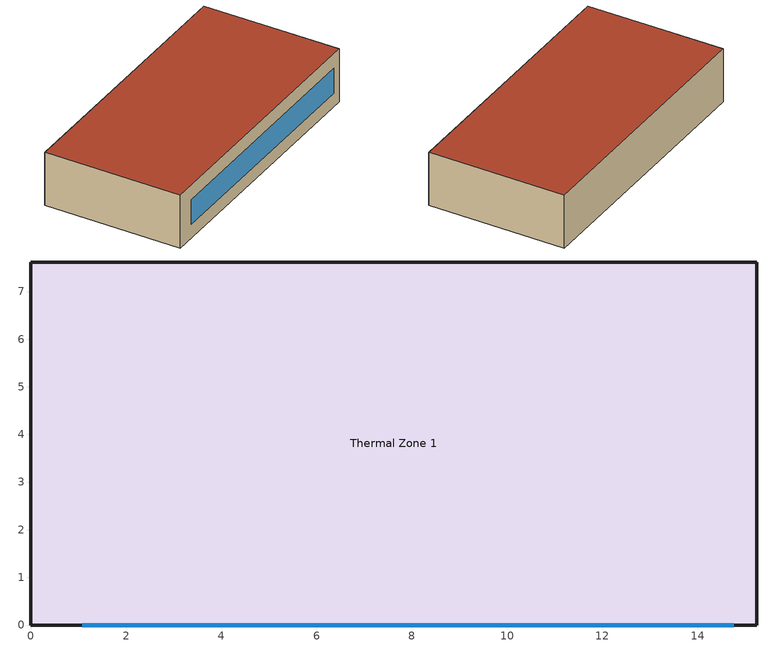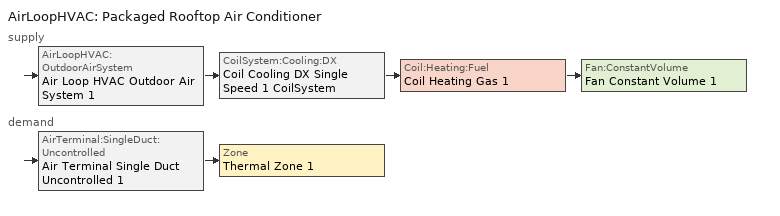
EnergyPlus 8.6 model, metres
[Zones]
Thermal Zone 1
 floor adiabatic (Slab on Grade): 15.24,7.62 15.24,0 0,0 0,7.62 z0
 wall outside (Exterior Wall): 15.24,7.62 0,7.62 0,0 15.24,0 15.24,7.62 z0:3.05
 window (Window): 1.08,0 14.75,0 z0.77:2.2
 roof outside (Roof): 15.24,0 15.24,7.62 0,7.62 0,0 z3.05
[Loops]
AirLoopHVAC 'Packaged Rooftop Air Conditioner'
 supply: AirLoopHVAC:OutdoorAirSystem 'Air Loop HVAC Outdoor Air System 1' > CoilSystem:Cooling:DX 'Coil Cooling DX Single Speed 1 CoilSystem' > Coil:Heating:Fuel 'Coil Heating Gas 1' > Fan:ConstantVolume 'Fan Constant Volume 1'
 demand: AirTerminal:SingleDuct:Uncontrolled 'Air Terminal Single Duct Uncontrolled 1' > Zone 'Thermal Zone 1'
[Building]
Building 1: Solar Distribution=MinimalShadowing
[Site:Location]
Chicago Ohare Intl Ap: Latitude {deg}=41.98; Longitude {deg}=-87.92; Time Zone {hr}=-6; Elevation {m}=201
[SizingPeriod:DesignDay] Day of Month=21; Dry-Bulb Temperature Range Modifier Type=DefaultMultipliers; Barometric Pressure {Pa}=98934; Rain Indicator=No; Snow Indicator=No; Daylight Saving Time Indicator=No
Name | Month | Day Type | Maximum Dry-Bulb Temperature {C} | Daily Dry-Bulb Temperature Range {deltaC} | Humidity Condition Type | Wetbulb or DewPoint at Maximum Dry-Bulb {C} | Wind Speed {m/s} | Wind Direction {deg} | Solar Model Indicator | ASHRAE Clear Sky Optical Depth for Beam Irradiance (taub) | ASHRAE Clear Sky Optical Depth for Diffuse Irradiance (taud) | Sky Clearness
Chicago Ohare Intl Ap Ann Clg .4% Condns DB=>MWB | 7 | SummerDesignDay | 33.3 | 10.5 | Wetbulb | 23.7 | 5.2 | 230 | ASHRAETau | 0.455 | 2.05
Chicago Ohare Intl Ap Ann Clg .4% Condns DP=>MDB | 7 | SummerDesignDay | 28.9 | 10.5 | Dewpoint | 23.8 | 5.2 | 230 | ASHRAETau | 0.455 | 2.05
Chicago Ohare Intl Ap Ann Htg 99.6% Condns DB | 1 | WinterDesignDay | -20 | 0 | Wetbulb | -20 | 4.9 | 270 | ASHRAEClearSky |  |  | 0
Chicago Ohare Intl Ap Ann Htg Wind 99.6% Condns WS=>MCDB | 1 | WinterDesignDay | -3.5 | 0 | Wetbulb | -3.5 | 12.4 | 270 | ASHRAEClearSky |  |  | 0
Chicago Ohare Intl Ap Ann Hum_n 99.6% Condns DP=>MCDB | 1 | WinterDesignDay | -19.2 | 0 | Dewpoint | -25.7 | 4.9 | 270 | ASHRAEClearSky |  |  | 0
[Material] Thermal Absorptance=0.9
Name | Roughness | Thickness {m} | Conductivity {W/m-K} | Density {kg/m3} | Specific Heat {J/kg-K} | Solar Absorptance | Visible Absorptance
1/2IN Gypsum 3 | Smooth | 0.0127 | 0.16 | 784.9 | 830 | 0.4 | 0.4
1IN Stucco | Smooth | 0.0253 | 0.6918 | 1858 | 837 | 0.92 | 0.92
8IN Concrete HW 1 | MediumRough | 0.2033 | 1.7296 | 2243 | 837 | 0.65 | 0.65
Cellular Polyurethane or Polyisocyanurate - Unfaced - 2 in. | Rough | 0.0508 | 0.0245 | 24 | 1590 | 0.7 | 0.7
MAT-CC05 4 HW CONCRETE | Rough | 0.1016 | 1.311 | 2240 | 836.8 | 0.85 | 0.85
Metal Decking | MediumSmooth | 0.0015 | 45.006 | 7680 | 418.4 | 0.6 | 0.6
Roof Insulation [26] | MediumRough | 0.2941 | 0.049 | 265 | 836.8 | 0.7 | 0.7
Roof Membrane | VeryRough | 0.0095 | 0.16 | 1121.29 | 1460 | 0.7 | 0.7
Wood-Framed - 4 in. Studs - 16 in. OC - R-13 Cavity Insulation | Smooth | 0.0889 | 0.0549532 | 126.145 | 1556.29 | 0.7 | 0.7
[Material:NoMass]
CP02 CARPET PAD: Roughness=Smooth; Thermal Resistance {m2-K/W}=0.1; Thermal Absorptance=0.9; Solar Absorptance=0.8; Visible Absorptance=0.8
[WindowMaterial:Gas]
ARGON 13MM 1: Gas Type=Argon; Thickness {m}=0.0127
[WindowMaterial:Glazing] Optical Data Type=SpectralAverage; Thickness {m}=0.006; Infrared Transmittance at Normal Incidence=0; Front Side Infrared Hemispherical Emissivity=0.84; Conductivity {W/m-K}=0.9
Name | Solar Transmittance at Normal Incidence | Front Side Solar Reflectance at Normal Incidence | Back Side Solar Reflectance at Normal Incidence | Visible Transmittance at Normal Incidence | Front Side Visible Reflectance at Normal Incidence | Back Side Visible Reflectance at Normal Incidence | Back Side Infrared Hemispherical Emissivity
CLEAR 6MM 1 | 0.775 | 0.071 | 0.071 | 0.881 | 0.08 | 0.08 | 0.84
LoE CLEAR 6MM 1 | 0.6 | 0.17 | 0.22 | 0.84 | 0.055 | 0.078 | 0.1
[Construction]
Exterior Wall: 1IN Stucco, Cellular Polyurethane or Polyisocyanurate - Unfaced - 2 in., 8IN Concrete HW 1, Wood-Framed - 4 in. Studs - 16 in. OC - R-13 Cavity Insulation, 1/2IN Gypsum 3
Roof: Roof Membrane, Roof Insulation [26], Metal Decking
Slab on Grade: MAT-CC05 4 HW CONCRETE, CP02 CARPET PAD
Window: LoE CLEAR 6MM 1, ARGON 13MM 1, CLEAR 6MM 1
[Zone]
Thermal Zone 1
[ZoneControl:Thermostat]
Thermal Zone 1 Thermostat: Zone or ZoneList=Thermal Zone 1; Control Type Schedule=Thermal Zone 1 Thermostat Schedule; Control Object Type 1=ThermostatSetpoint:DualSetpoint; Control Name 1=Thermal Zone 1 Thermostat
[ThermostatSetpoint:DualSetpoint]
Thermal Zone 1 Thermostat: Heating Setpoint Temperature Schedule=Small Office HtgSetp; Cooling Setpoint Temperature Schedule=Small Office ClgSetp
[AirTerminal:SingleDuct:Uncontrolled]
Air Terminal Single Duct Uncontrolled 1: Availability Schedule=Always On Discrete; Maximum Air Flow Rate {m3/s}=AutoSize
[Zone equipment]
Thermal Zone 1: Air Terminal Single Duct Uncontrolled 1
[Sizing:Zone]
Thermal Zone 1: Zone Cooling Design Supply Air Temperature Input Method=SupplyAirTemperature; Zone Cooling Design Supply Air Temperature {C}=14; Zone Cooling Design Supply Air Temperature Difference {deltaC}=11.11; Zone Heating Design Supply Air Temperature Input Method=SupplyAirTemperature; Zone Heating Design Supply Air Temperature {C}=40; Zone Heating Design Supply Air Temperature Difference {deltaC}=11.11; Zone Cooling Design Supply Air Humidity Ratio {kgWater/kgDryAir}=0.0085; Zone Heating Design Supply Air Humidity Ratio {kgWater/kgDryAir}=0.008; Design Specification Outdoor Air Object=189.1-2009 - Office - WholeBuilding - Sm Office - CZ4-8 Ventilation; Cooling Design Air Flow Method=DesignDay; Cooling Design Air Flow Rate {m3/s}=0; Cooling Minimum Air Flow per Zone Floor Area {m3/s-m2}=0.000762; Cooling Minimum Air Flow {m3/s}=0; Cooling Minimum Air Flow Fraction=0; Heating Design Air Flow Method=DesignDay; Heating Design Air Flow Rate {m3/s}=0; Heating Maximum Air Flow per Zone Floor Area {m3/s-m2}=0.002032; Heating Maximum Air Flow {m3/s}=0.141576; Heating Maximum Air Flow Fraction=0.3; Design Specification Zone Air Distribution Object=Thermal Zone 1 Design Spec Zone Air Dist; Account for Dedicated Outdoor Air System=No
[DesignSpecification:ZoneAirDistribution]
Thermal Zone 1 Design Spec Zone Air Dist: Zone Air Distribution Effectiveness in Cooling Mode=1; Zone Air Distribution Effectiveness in Heating Mode=1
[Controller:MechanicalVentilation]
Controller Mechanical Ventilation 1: Availability Schedule=Always On Discrete; Demand Controlled Ventilation=No; System Outdoor Air Method=ZoneSum; Zone Name 1=Thermal Zone 1; Design Specification Outdoor Air Object Name 1=189.1-2009 - Office - WholeBuilding - Sm Office - CZ4-8 Ventilation; Design Specification Zone Air Distribution Object Name 1=Thermal Zone 1 Design Spec Zone Air Dist
[DesignSpecification:OutdoorAir]
189.1-2009 - Office - WholeBuilding - Sm Office - CZ4-8 Ventilation: Outdoor Air Method=Sum; Outdoor Air Flow per Person {m3/s-person}=0.00943895; Outdoor Air Flow per Zone Floor Area {m3/s-m2}=0; Outdoor Air Flow per Zone {m3/s}=0; Outdoor Air Flow Air Changes per Hour {1/hr}=0
[AirLoopHVAC]
Packaged Rooftop Air Conditioner: Design Supply Air Flow Rate {m3/s}=AutoSize
[Sizing:System]
Packaged Rooftop Air Conditioner: Type of Load to Size On=Sensible; Design Outdoor Air Flow Rate {m3/s}=Autosize; Central Heating Maximum System Air Flow Ratio=1; Preheat Design Temperature {C}=7; Preheat Design Humidity Ratio {kgWater/kgDryAir}=0.008; Precool Design Temperature {C}=12.8; Precool Design Humidity Ratio {kgWater/kgDryAir}=0.008; Central Cooling Design Supply Air Temperature {C}=12.8; Central Heating Design Supply Air Temperature {C}=40; Type of Zone Sum to Use=NonCoincident; 100% Outdoor Air in Cooling=Yes; 100% Outdoor Air in Heating=Yes; Central Cooling Design Supply Air Humidity Ratio {kgWater/kgDryAir}=0.0085; Central Heating Design Supply Air Humidity Ratio {kgWater/kgDryAir}=0.008; Cooling Supply Air Flow Rate Method=DesignDay; Cooling Supply Air Flow Rate {m3/s}=0; Cooling Supply Air Flow Rate Per Floor Area {m3/s-m2}=0.00996765; Cooling Fraction of Autosized Cooling Supply Air Flow Rate=1; Cooling Supply Air Flow Rate Per Unit Cooling Capacity {m3/s-W}=3.94755e-05; Heating Supply Air Flow Rate Method=DesignDay; Heating Supply Air Flow Rate {m3/s}=0; Heating Supply Air Flow Rate Per Floor Area {m3/s-m2}=0.00996765; Heating Fraction of Autosized Heating Supply Air Flow Rate=1; Heating Fraction of Autosized Cooling Supply Air Flow Rate=1; Heating Supply Air Flow Rate Per Unit Heating Capacity {m3/s-W}=3.15882e-05; System Outdoor Air Method=ZoneSum; Zone Maximum Outdoor Air Fraction=1; Cooling Design Capacity Method=CoolingDesignCapacity; Cooling Design Capacity {W}=Autosize; Cooling Design Capacity Per Floor Area {W/m2}=234.7; Fraction of Autosized Cooling Design Capacity=1; Heating Design Capacity Method=HeatingDesignCapacity; Heating Design Capacity {W}=Autosize; Heating Design Capacity Per Floor Area {W/m2}=157; Fraction of Autosized Heating Design Capacity=1; Central Cooling Capacity Control Method=OnOff
[AvailabilityManager:Scheduled] Schedule=Always On Discrete
Packaged Rooftop Air Conditioner Availability Manager; Air Loop HVAC Outdoor Air System 1 Availability Manager
[Controller:OutdoorAir]
Controller Outdoor Air 1: Minimum Outdoor Air Flow Rate {m3/s}=Autosize; Maximum Outdoor Air Flow Rate {m3/s}=Autosize; Economizer Control Type=FixedDryBulb; Economizer Control Action Type=ModulateFlow; Economizer Maximum Limit Dry-Bulb Temperature {C}=40; Economizer Maximum Limit Enthalpy {J/kg}=64000; Economizer Minimum Limit Dry-Bulb Temperature {C}=-100; Lockout Type=NoLockout; Minimum Limit Type=FixedMinimum; Mechanical Ventilation Controller=Controller Mechanical Ventilation 1; High Humidity Control=No; Control High Indoor Humidity Based on Outdoor Humidity Ratio=Yes; Heat Recovery Bypass Control Type=BypassWhenWithinEconomizerLimits
[SetpointManager:MixedAir] Control Variable=Temperature
Node 9 OS Default SPM; Node 10 OS Default SPM; Node 11 OS Default SPM
[CoilSystem:Cooling:DX]
Coil Cooling DX Single Speed 1 CoilSystem: Availability Schedule=Always On Discrete; Cooling Coil=Coil Cooling DX Single Speed 1
[Coil:Cooling:DX:SingleSpeed]
Coil Cooling DX Single Speed 1: Availability Schedule=Always On Discrete; Gross Rated Total Cooling Capacity {W}=Autosize; Gross Rated Sensible Heat Ratio=Autosize; Gross Rated Cooling COP {W/W}=3; Rated Air Flow Rate {m3/s}=Autosize; Rated Evaporator Fan Power Per Volume Flow Rate {W/(m3/s)}=773.3; Total Cooling Capacity Function of Temperature Curve=Curve Biquadratic 1; Total Cooling Capacity Function of Flow Fraction Curve=Curve Quadratic 1; Energy Input Ratio Function of Temperature Curve=Curve Biquadratic 2; Energy Input Ratio Function of Flow Fraction Curve=Curve Quadratic 2; Part Load Fraction Correlation Curve=Curve Quadratic 3; Condenser Type=AirCooled; Evaporative Condenser Effectiveness=0; Crankcase Heater Capacity {W}=0; Maximum Outdoor Dry-Bulb Temperature for Crankcase Heater Operation {C}=0; Basin Heater Capacity {W/K}=0; Basin Heater Setpoint Temperature {C}=10
[Coil:Heating:Fuel]
Coil Heating Gas 1: Availability Schedule=Always On Discrete; Fuel Type=NaturalGas; Burner Efficiency=0.8; Nominal Capacity {W}=AutoSize; Parasitic Electric Load {W}=0; Parasitic Fuel Load {W}=0
[Fan:ConstantVolume]
Fan Constant Volume 1: Availability Schedule=Always On Discrete; Fan Total Efficiency=0.7; Pressure Rise {Pa}=500; Maximum Flow Rate {m3/s}=AutoSize; Motor Efficiency=0.9; Motor In Airstream Fraction=1
[SetpointManager:SingleZone:Reheat]
Setpoint Manager Single Zone Reheat 1: Control Variable=Temperature; Minimum Supply Air Temperature {C}=-99; Maximum Supply Air Temperature {C}=99; Control Zone=Thermal Zone 1
[Schedule:Compact]
Thermal Zone 1 Thermostat Schedule: Through: 12/31, For: AllDays, Until: 24:00, 4
[Schedule:Day:Interval]
Small Office HtgSetp Rule 1 Day Schedule; Small Office HtgSetp Summer Design Day: No, 24:00, 15.6
Small Office HtgSetp Default Schedule: No, 06:00, 15.6, 22:00, 21, 24:00, 15.6
Small Office HtgSetp Rule 2 Day Schedule: No, 06:00, 15.6, 18:00, 21, 24:00, 15.6
Small Office HtgSetp Winter Design Day: No, 24:00, 21
Small Office ClgSetp Rule 1 Day Schedule; Small Office ClgSetp Winter Design Day: No, 24:00, 26.7
Small Office ClgSetp Default Schedule; Small Office ClgSetp Summer Design Day: No, 06:00, 26.7, 22:00, 24, 24:00, 26.7
Small Office ClgSetp Rule 2 Day Schedule: No, 06:00, 26.7, 18:00, 24, 24:00, 26.7
[Schedule:Week:Daily]
Schedule:Week:Daily {bb7d0116-5f3e-4859-83d3-6aa0c0db1f8e}: Small Office HtgSetp Rule 1 Day Schedule, Small Office HtgSetp Default Schedule, Small Office HtgSetp Default Schedule, Small Office HtgSetp Default Schedule, Small Office HtgSetp Default Schedule, Small Office HtgSetp Default Schedule, Small Office HtgSetp Rule 2 Day Schedule, Small Office HtgSetp Default Schedule, Small Office HtgSetp Summer Design Day, Small Office HtgSetp Winter Design Day, Small Office HtgSetp Default Schedule, Small Office HtgSetp Default Schedule
Schedule:Week:Daily {e702aeb7-8dd6-43f4-bfe8-8b4d9e79a8ef}: Small Office ClgSetp Rule 1 Day Schedule, Small Office ClgSetp Default Schedule, Small Office ClgSetp Default Schedule, Small Office ClgSetp Default Schedule, Small Office ClgSetp Default Schedule, Small Office ClgSetp Default Schedule, Small Office ClgSetp Rule 2 Day Schedule, Small Office ClgSetp Default Schedule, Small Office ClgSetp Summer Design Day, Small Office ClgSetp Winter Design Day, Small Office ClgSetp Default Schedule, Small Office ClgSetp Default Schedule
[Schedule:Year]
Small Office HtgSetp: Schedule:Week:Daily {bb7d0116-5f3e-4859-83d3-6aa0c0db1f8e}, 1, 1, 12, 31
Small Office ClgSetp: Schedule:Week:Daily {e702aeb7-8dd6-43f4-bfe8-8b4d9e79a8ef}, 1, 1, 12, 31
[Schedule:Constant]
Always On Discrete: Hourly Value=1
[Curve:Biquadratic] Minimum Value of x {BasedOnField A2}=17; Maximum Value of x {BasedOnField A2}=22; Minimum Value of y {BasedOnField A3}=13; Maximum Value of y {BasedOnField A3}=46
Name | Coefficient1 Constant | Coefficient2 x | Coefficient3 x**2 | Coefficient4 y | Coefficient5 y**2 | Coefficient6 x*y
Curve Biquadratic 1 | 0.942588 | 0.00954335 | 0.00068377 | -0.0110427 | 5.249e-06 | -9.72e-06
Curve Biquadratic 2 | 0.342414 | 0.034885 | -0.0006237 | 0.00497722 | 0.000437951 | -0.000728028
[Curve:Quadratic]
Name | Coefficient1 Constant | Coefficient2 x | Coefficient3 x**2 | Minimum Value of x {BasedOnField A2} | Maximum Value of x {BasedOnField A2}
Curve Quadratic 1 | 0.8 | 0.2 | 0 | 0.5 | 1.5
Curve Quadratic 2 | 1.1552 | -0.1808 | 0.0256 | 0.5 | 1.5
Curve Quadratic 3 | 0.85 | 0.15 | 0 | 0 | 1
